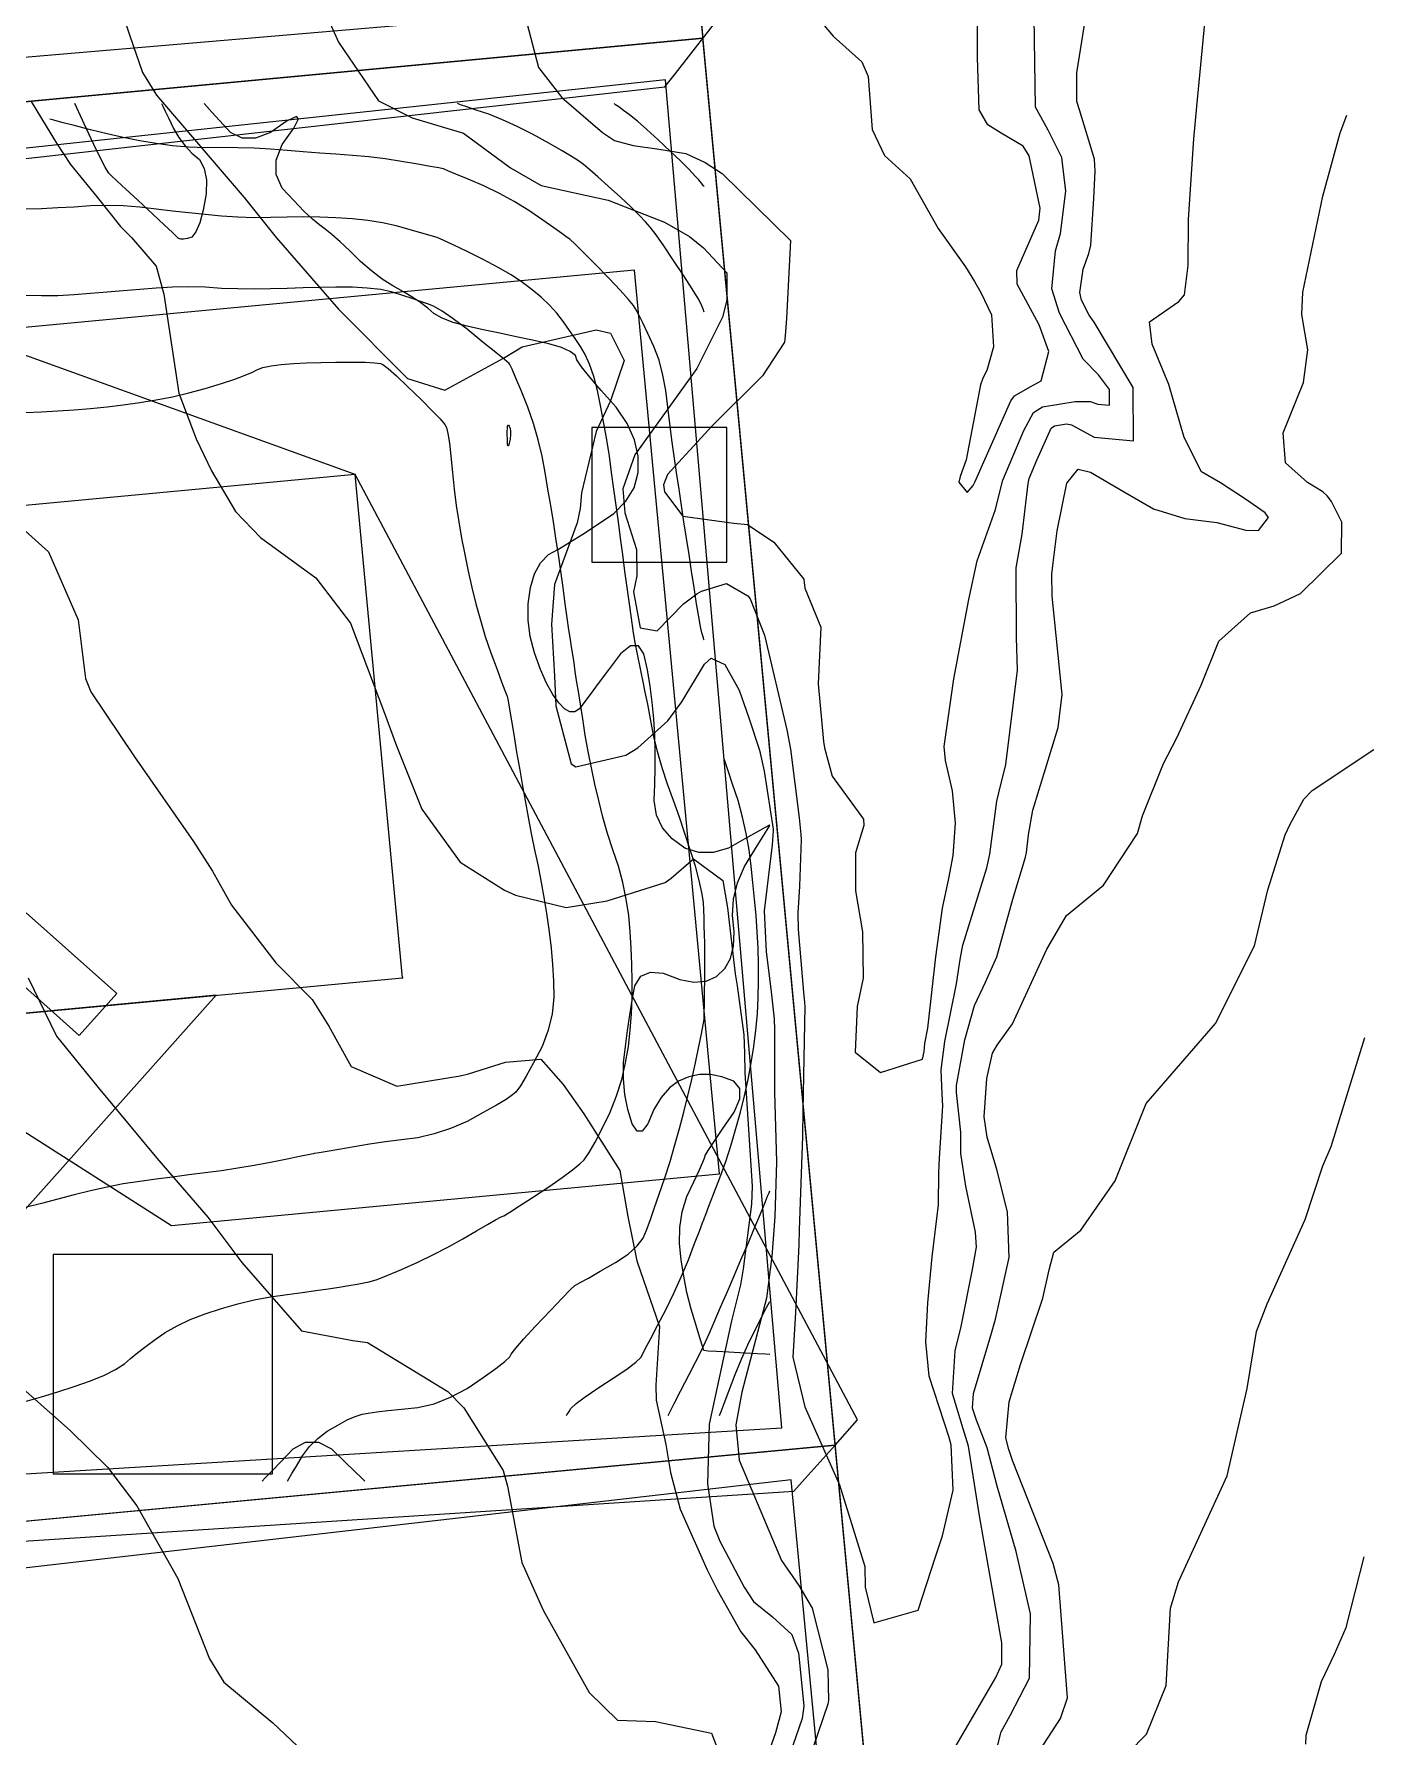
# Model space of a CAD drawing. Header units: feet. Extents: x 1318179 to 1318934, y 422471 to 423299.
# Drawn here: x 1318809.3 to 1318928.6, y 422813.9 to 422965.5 of the extents above; entities that cross this region are included whole.
import ezdxf

# ---------------------------------------------------------------- set-up
doc = ezdxf.new("R2010")
doc.units = ezdxf.units.FT
for name, color, linetype in [('A-BLDG-OTLN', 3, 'CONTINUOUS'), ('C-DRNG-AREA', 150, 'CONTINUOUS'), ('C-LOD', 30, 'CONTINUOUS'), ('C-PROP', 6, 'CONTINUOUS'), ('C-PVMT', 8, 'CONTINUOUS'), ('C-SWM', 92, 'CONTINUOUS'), ('C-TOPO-MAJR', 32, 'CONTINUOUS'), ('C-TOPO-SPOT', 7, 'CONTINUOUS'), ('L-PLNT-TREE', 90, 'CONTINUOUS'), ('V-PROP-LINE', 7, 'CONTINUOUS')]:
    doc.layers.add(name, color=color, linetype=linetype)

msp = doc.modelspace()

# ---------------------------------------------------------------- linework, layer by layer
at = {"layer": 'A-BLDG-OTLN'}
msp.add_lwpolyline([(1318804.53, 422877.93), (1318842.13, 422881.46), (1318837.92, 422926.27), (1318800.32, 422922.74), (1318804.53, 422877.93)], close=True, dxfattribs=at)
at = {"layer": 'C-DRNG-AREA'}
for points in [[(1318742.1, 423064.08), (1318742.25, 423063.15), (1318752.48, 422954.19), (1318868.89, 422965.12), (1318857.88, 423082.33), (1318742.1, 423064.08)], [(1318752.48, 422954.19), (1318760.51, 422868.68), (1318763.06, 422867.05), (1318766.52, 422864.4), (1318769.73, 422861.45), (1318772.68, 422858.24), (1318775.33, 422854.78), (1318777.68, 422851.1), (1318779.69, 422847.23), (1318781.36, 422843.21), (1318782.67, 422839.05), (1318783.61, 422834.79), (1318784.14, 422830.79), (1318880.65, 422839.85), (1318868.88, 422965.14), (1318752.48, 422954.19)], [(1318763.31, 422785.33), (1318904.46, 422586.48), (1318890.38, 422736.34), (1318890.26, 422736.1), (1318885.58, 422729.41), (1318890.26, 422737.58), (1318880.66, 422839.84), (1318784.15, 422830.77), (1318784.19, 422830.46), (1318784.39, 422826.1), (1318784.19, 422821.74), (1318783.63, 422817.42), (1318782.68, 422813.16), (1318781.37, 422809.01), (1318779.7, 422804.98), (1318777.69, 422801.11), (1318775.35, 422797.43), (1318772.69, 422793.97), (1318769.75, 422790.76), (1318766.53, 422787.81), (1318763.31, 422785.33)]]:
    msp.add_lwpolyline(points, close=True, dxfattribs=at)
at = {"layer": 'C-LOD'}
for points in [[(1318738.72, 423059.74), (1318742.91, 422965.15), (1318744.6, 422947.23), (1318865.5, 422960.79), (1318866.43, 422961.97), (1318870.73, 422967.49), (1318812.03, 423055.4), (1318743.94, 423066.44), (1318742.1, 423064.08), (1318738.72, 423059.74)], [(1318748.82, 422950.08), (1318771.44, 422846.41), (1318776.85, 422829.24), (1318876.98, 422835.75), (1318877.98, 422836.87), (1318880.65, 422839.85), (1318882.64, 422842.09), (1318837.92, 422926.27), (1318754.48, 422956.43), (1318748.82, 422950.08)]]:
    msp.add_lwpolyline(points, close=True, dxfattribs=at)
at = {"layer": 'C-PROP'}
for points in [[(1318746.09, 423061.06), (1318746.27, 423060.18), (1318754.37, 422958.82), (1318864.97, 422968.23), (1318853.75, 423079.51), (1318746.09, 423061.06)], [(1318754.27, 422949.52), (1318765.49, 422869.13), (1318767.98, 422867.93), (1318771.22, 422866.1), (1318773.95, 422864.15), (1318776.09, 422861.9), (1318777.8, 422859.13), (1318779.3, 422855.83), (1318780.68, 422852.14), (1318781.92, 422848.18), (1318782.95, 422844.04), (1318783.73, 422839.79), (1318784.18, 422835.79), (1318875.89, 422841.39), (1318865.54, 422961.41), (1318754.27, 422949.52)], [(1318795.24, 422938.12), (1318804.13, 422870.53), (1318821.57, 422859.41), (1318870.34, 422863.99), (1318862.78, 422944.48), (1318795.24, 422938.12)], [(1318768.31, 422785.17), (1318902.28, 422590.99), (1318886.06, 422738.87), (1318885.96, 422738.64), (1318881.51, 422732.31), (1318885.92, 422740.06), (1318876.72, 422836.75), (1318786.51, 422826.36), (1318786.56, 422826.05), (1318786.92, 422821.79), (1318786.95, 422817.57), (1318786.66, 422813.45), (1318786.04, 422809.46), (1318785.08, 422805.66), (1318783.77, 422802.07), (1318782.08, 422798.71), (1318779.99, 422795.58), (1318777.51, 422792.64), (1318774.67, 422789.9), (1318771.51, 422787.35), (1318768.31, 422785.17)]]:
    msp.add_lwpolyline(points, close=True, dxfattribs=at)
for points in [[(1318820.7, 422959.3), (1318820.81, 422959.08), (1318821.02, 422958.63), (1318821.34, 422957.96), (1318821.76, 422957.08), (1318822.24, 422956.27), (1318822.79, 422955.54), (1318823.39, 422954.89), (1318824.06, 422954.31), (1318824.5, 422953.52), (1318824.69, 422952.5), (1318824.66, 422951.27), (1318824.39, 422949.81), (1318824.09, 422948.68), (1318823.75, 422947.88), (1318823.38, 422947.42), (1318822.99, 422947.29), (1318822.66, 422947.22), (1318822.4, 422947.22), (1318822.21, 422947.29), (1318822.09, 422947.42), (1318821.67, 422947.82), (1318820.94, 422948.51), (1318819.91, 422949.46), (1318818.57, 422950.69), (1318817.51, 422951.67), (1318816.73, 422952.4), (1318816.23, 422952.88), (1318816, 422953.11), (1318815.67, 422953.65), (1318815.22, 422954.49), (1318814.66, 422955.65), (1318813.99, 422957.11), (1318813.49, 422958.2), (1318813.16, 422958.93), (1318812.99, 422959.3)], [(1318874.82, 422895.06), (1318874.82, 422895.06), (1318874.81, 422895.06), (1318874.8, 422895.05), (1318874.79, 422895.05), (1318874.42, 422894.84), (1318873.69, 422894.43), (1318872.61, 422893.82), (1318871.16, 422893.01), (1318869.79, 422892.6), (1318868.5, 422892.6), (1318867.28, 422893.01), (1318866.13, 422893.82), (1318865.29, 422894.8), (1318864.76, 422895.93), (1318864.53, 422897.23), (1318864.6, 422898.69), (1318864.63, 422900.15), (1318864.63, 422901.61), (1318864.59, 422903.07), (1318864.51, 422904.53), (1318864.37, 422905.99), (1318864.18, 422907.43), (1318863.93, 422908.87), (1318863.63, 422910.29), (1318863.13, 422911.01), (1318862.43, 422911.01), (1318861.54, 422910.29), (1318860.46, 422908.87), (1318859.56, 422907.66), (1318858.83, 422906.68), (1318858.28, 422905.93), (1318857.9, 422905.4), (1318857.49, 422905.13), (1318857.04, 422905.13), (1318856.56, 422905.4), (1318856.04, 422905.93), (1318855.51, 422906.69), (1318854.97, 422907.69), (1318854.43, 422908.92), (1318853.88, 422910.38), (1318853.51, 422911.84), (1318853.33, 422913.3), (1318853.33, 422914.76), (1318853.52, 422916.22), (1318853.88, 422917.44), (1318854.42, 422918.41), (1318855.13, 422919.14), (1318856.01, 422919.63), (1318857.04, 422920.24), (1318858.2, 422920.97), (1318859.5, 422921.82), (1318860.95, 422922.79), (1318862.03, 422923.89), (1318862.75, 422925.1), (1318863.11, 422926.44), (1318863.12, 422927.9), (1318862.79, 422929.36), (1318862.13, 422930.82), (1318861.15, 422932.28), (1318859.83, 422933.74), (1318858.81, 422934.93), (1318858.08, 422935.85), (1318857.66, 422936.49), (1318857.53, 422936.87), (1318857.07, 422937.23), (1318856.28, 422937.58), (1318855.16, 422937.91), (1318853.7, 422938.23), (1318852.25, 422938.54), (1318850.79, 422938.86), (1318849.33, 422939.16), (1318847.88, 422939.47), (1318846.65, 422939.81), (1318845.67, 422940.19), (1318844.92, 422940.61), (1318844.4, 422941.08), (1318843.78, 422941.55), (1318843.05, 422942.04), (1318842.22, 422942.54), (1318841.28, 422943.06), (1318840.33, 422943.68), (1318839.37, 422944.41), (1318838.41, 422945.25), (1318837.44, 422946.19), (1318836.59, 422946.99), (1318835.86, 422947.63), (1318835.25, 422948.13), (1318834.77, 422948.47), (1318834.14, 422949), (1318833.37, 422949.73), (1318832.47, 422950.66), (1318831.42, 422951.78), (1318830.89, 422952.98), (1318830.89, 422954.27), (1318831.42, 422955.65), (1318832.47, 422957.11), (1318832.89, 422957.95), (1318832.69, 422958.16), (1318831.86, 422957.76), (1318830.4, 422956.73), (1318829.07, 422956.22), (1318827.88, 422956.22), (1318826.82, 422956.73), (1318825.88, 422957.76), (1318825.18, 422958.53), (1318824.72, 422959.04), (1318824.48, 422959.3)], [(1318851.49, 422929.03), (1318851.47, 422929.45), (1318851.46, 422929.82), (1318851.46, 422930.13), (1318851.47, 422930.38), (1318851.49, 422930.57), (1318851.52, 422930.67), (1318851.57, 422930.67), (1318851.63, 422930.57), (1318851.71, 422930.38), (1318851.74, 422930.13), (1318851.74, 422929.82), (1318851.71, 422929.45), (1318851.63, 422929.03), (1318851.57, 422928.82), (1318851.52, 422928.82), (1318851.49, 422929.03)], [(1318874.82, 422847.92), (1318874.46, 422847.94), (1318873.73, 422847.98), (1318872.64, 422848.03), (1318871.18, 422848.11), (1318870.08, 422848.18), (1318869.34, 422848.22), (1318868.97, 422848.26), (1318868.95, 422848.28), (1318868.83, 422848.66), (1318868.6, 422849.4), (1318868.27, 422850.5), (1318867.83, 422851.96), (1318867.46, 422853.42), (1318867.17, 422854.88), (1318866.94, 422856.34), (1318866.78, 422857.8), (1318866.81, 422859.23), (1318867.04, 422860.62), (1318867.46, 422861.97), (1318868.07, 422863.28), (1318868.54, 422864.31), (1318868.86, 422865.04), (1318869.04, 422865.47), (1318869.07, 422865.62), (1318869.35, 422866.09), (1318869.87, 422866.89), (1318870.65, 422868.03), (1318871.66, 422869.49), (1318872.16, 422870.68), (1318872.15, 422871.6), (1318871.62, 422872.26), (1318870.57, 422872.65), (1318869.55, 422872.85), (1318868.57, 422872.85), (1318867.62, 422872.65), (1318866.71, 422872.26), (1318865.89, 422871.65), (1318865.16, 422870.8), (1318864.52, 422869.74), (1318863.98, 422868.45), (1318863.48, 422867.8), (1318863.01, 422867.8), (1318862.57, 422868.45), (1318862.18, 422869.74), (1318861.92, 422871.07), (1318861.8, 422872.45), (1318861.82, 422873.87), (1318861.98, 422875.33), (1318862.16, 422876.75), (1318862.36, 422878.12), (1318862.58, 422879.46), (1318862.81, 422880.75), (1318863.35, 422881.59), (1318864.2, 422881.96), (1318865.35, 422881.87), (1318866.81, 422881.31), (1318868.08, 422881.08), (1318869.18, 422881.16), (1318870.09, 422881.56), (1318870.82, 422882.28), (1318871.33, 422883.18), (1318871.61, 422884.27), (1318871.67, 422885.55), (1318871.5, 422887.01), (1318871.6, 422888.47), (1318871.96, 422889.92), (1318872.59, 422891.38), (1318873.48, 422892.83), (1318874.15, 422893.92), (1318874.6, 422894.64), (1318874.82, 422895.01)], [(1318829.66, 422836.63), (1318829.93, 422836.92), (1318830.48, 422837.5), (1318831.3, 422838.36), (1318832.4, 422839.52), (1318833.52, 422840.1), (1318834.66, 422840.1), (1318835.82, 422839.52), (1318837.01, 422838.36), (1318837.91, 422837.5), (1318838.5, 422836.92), (1318838.8, 422836.63)]]:
    msp.add_lwpolyline(points, dxfattribs=at)
at = {"layer": 'C-PVMT'}
for points in [[(1318808.64, 422887.24), (1318805.31, 422883.51), (1318813.37, 422876.32), (1318816.7, 422880.05), (1318808.64, 422887.24)], [(1318779.89, 422846.75), (1318783.83, 422833.14), (1318825.55, 422879.9), (1318807.99, 422878.25), (1318779.89, 422846.75)]]:
    msp.add_lwpolyline(points, close=True, dxfattribs=at)
at = {"layer": 'C-SWM'}
msp.add_lwpolyline([(1318811.04, 422837.29), (1318830.56, 422837.29), (1318830.56, 422856.81), (1318811.04, 422856.81), (1318811.04, 422837.29)], close=True, dxfattribs=at)
at = {"layer": 'C-TOPO-MAJR'}
for points in [[(1318815.39, 422972.81), (1318817.84, 422965.42), (1318819.01, 422962.06), (1318820.24, 422960.05), (1318828.05, 422950.93), (1318830.89, 422947.39), (1318836.44, 422941.01), (1318842.59, 422934.82), (1318845.91, 422933.79), (1318851.12, 422936.62), (1318852.78, 422937.64), (1318859.39, 422939.15), (1318860.65, 422938.85), (1318861.88, 422936.42), (1318860.65, 422932.84), (1318859.39, 422930.09), (1318858.07, 422924.65), (1318857.94, 422923.26), (1318857.69, 422921.98), (1318855.67, 422916.49), (1318855.4, 422912.96), (1318855.66, 422908.31), (1318855.8, 422905.67), (1318857.15, 422900.5), (1318857.57, 422900.25), (1318862.02, 422901.29), (1318863.09, 422901.92), (1318865.74, 422904.34), (1318866.99, 422906.02), (1318869.01, 422909.39), (1318869.62, 422909.91), (1318870.82, 422909.34), (1318872.1, 422907.08), (1318872.96, 422904.61), (1318873.9, 422901.72), (1318874.33, 422899.85), (1318875.12, 422894.69), (1318875.13, 422894.54), (1318875.04, 422893.3), (1318874.34, 422887.43), (1318874.5, 422883.76), (1318874.91, 422880.46), (1318875.22, 422877.81), (1318875.26, 422876.82), (1318875.26, 422871.28), (1318875.44, 422865.06), (1318875.27, 422860.17), (1318875.01, 422856.65), (1318874.55, 422852.94), (1318872.34, 422844.56), (1318871.8, 422841.65), (1318872.11, 422838.5), (1318875.88, 422829.56), (1318877.41, 422827.33), (1318878.6, 422825.31), (1318879.98, 422819.84), (1318880.03, 422818.42), (1318880.04, 422817.13), (1318879.99, 422816.77), (1318876.47, 422806.41)], [(1318834.3, 422969.57), (1318836.45, 422964.76), (1318840, 422959.54), (1318843.01, 422958.03), (1318847.56, 422956.66), (1318851.76, 422953.59), (1318854.48, 422952), (1318860.45, 422950.7), (1318862.65, 422949.84), (1318865.46, 422948.75), (1318867.68, 422947.48), (1318868.94, 422946.47), (1318871, 422944.22), (1318871, 422941.79), (1318870.62, 422940.29), (1318868.33, 422935.72), (1318862.82, 422928.02), (1318861.74, 422925.01), (1318861.92, 422922.87), (1318862.96, 422919.58), (1318863, 422917.24), (1318862.7, 422915.82), (1318863.28, 422912.62), (1318864.8, 422912.35), (1318867.16, 422914.76), (1318868.34, 422915.66), (1318868.74, 422915.88), (1318870.99, 422916.58), (1318872.87, 422915.48), (1318873.07, 422915.19), (1318874.36, 422911.96), (1318876.36, 422903.53), (1318876.68, 422901.82), (1318877.43, 422895.69), (1318877.59, 422894.23), (1318877.63, 422893.76), (1318877.48, 422889.63), (1318877.32, 422887.21), (1318877.35, 422885.77), (1318877.84, 422880.18), (1318877.93, 422879.25), (1318877.95, 422878.9), (1318877.77, 422869.67), (1318877.75, 422867.36), (1318877.45, 422858.98), (1318877.41, 422857.69), (1318877.11, 422851.65), (1318876.88, 422847.67), (1318877.96, 422843.26), (1318881.04, 422836.32), (1318883.3, 422829.02), (1318883.32, 422827.2), (1318884.09, 422824.01), (1318888.04, 422825.16), (1318889.6, 422829.98), (1318890.21, 422831.75), (1318891.16, 422835.84), (1318890.97, 422839.86), (1318890.78, 422840.53), (1318889.02, 422845.97), (1318888.71, 422849.05), (1318888.89, 422852.5), (1318889.28, 422856.6), (1318889.85, 422861.24), (1318889.86, 422864.11), (1318889.92, 422865.38), (1318890.22, 422870.06), (1318890.17, 422871.09), (1318890.09, 422873.27), (1318890.41, 422875.77), (1318891.46, 422880.91), (1318891.78, 422883.08), (1318892.02, 422884.37), (1318894.14, 422891.24), (1318894.42, 422892.47), (1318895.05, 422897.19), (1318895.21, 422897.94), (1318895.83, 422900.44), (1318896.87, 422908.86), (1318896.78, 422911.75), (1318896.77, 422917.97), (1318897.28, 422920.97), (1318897.82, 422925.46), (1318897.92, 422925.92), (1318898.59, 422927.54), (1318899.88, 422930.4), (1318900.16, 422930.61), (1318901.23, 422930.78), (1318901.68, 422930.71), (1318903.71, 422929.6), (1318907.19, 422929.27), (1318907.18, 422934.02), (1318903.7, 422939.85), (1318903.26, 422940.47), (1318902.58, 422941.8), (1318902.41, 422942.49), (1318902.72, 422944.56), (1318903.22, 422945.94), (1318903.41, 422946.7), (1318903.66, 422950.85), (1318903.79, 422953.27), (1318903.72, 422954.35), (1318902.4, 422958.76), (1318902.17, 422959.5), (1318902.15, 422962.04), (1318903.86, 422972.67)], [(1318877.63, 422968.72), (1318880.46, 422965.31), (1318883.03, 422963.02), (1318883.59, 422961.71), (1318883.95, 422956.98), (1318885.03, 422954.69), (1318887.31, 422952.59), (1318889.8, 422948.17), (1318892.24, 422944.77), (1318893.06, 422943.45), (1318893.6, 422942.47), (1318894.55, 422940.48), (1318894.75, 422937.63), (1318894.16, 422935.54), (1318893.8, 422934.86), (1318893.57, 422934.27), (1318892.3, 422927.58), (1318891.78, 422926.1), (1318891.66, 422925.58), (1318892.41, 422924.68), (1318892.92, 422925.28), (1318893.07, 422925.6), (1318896.28, 422932.83), (1318896.61, 422933.27), (1318897.99, 422934.07), (1318898.97, 422934.6), (1318899.66, 422937.23), (1318898.81, 422939.6), (1318896.86, 422943.23), (1318896.82, 422944.43), (1318898.76, 422948.93), (1318898.9, 422949.98), (1318897.91, 422954.64), (1318897.38, 422955.5), (1318895.43, 422956.68), (1318894.23, 422957.4), (1318893.45, 422958.76), (1318893.32, 422963.42), (1318893.35, 422969.35)], [(1318853.2, 422966.49), (1318854.23, 422962.51), (1318856.32, 422959.83), (1318859.93, 422956.72), (1318861.02, 422956.01), (1318862.68, 422955.57), (1318864.79, 422955.27), (1318867.36, 422954.86), (1318869.08, 422954.07), (1318870.58, 422953.07), (1318876.68, 422947.11), (1318876.31, 422940.16), (1318876.2, 422938.61), (1318876.14, 422938.05), (1318874.18, 422935.05), (1318869.69, 422930.6), (1318865.72, 422926.27), (1318865.36, 422925.36), (1318865.45, 422924.73), (1318867.09, 422922.56), (1318871.63, 422921.94), (1318872.84, 422921.83), (1318875.19, 422920.26), (1318877.86, 422916.94), (1318877.89, 422916.67), (1318877.96, 422916.15), (1318879.36, 422912.69), (1318879.13, 422907.63), (1318879.6, 422902.51), (1318879.69, 422901.94), (1318880.38, 422899.4), (1318883.17, 422895.57), (1318883.21, 422895.03), (1318882.45, 422892.58), (1318882.47, 422889.19), (1318883.09, 422885.56), (1318883.15, 422881.42), (1318882.62, 422878.9), (1318882.43, 422874.82), (1318884.67, 422873.02), (1318888.41, 422874.22), (1318888.56, 422874.88), (1318888.63, 422875.61), (1318888.88, 422876.97), (1318889.61, 422883.33), (1318890.2, 422887.66), (1318890.75, 422890.29), (1318891.14, 422892.34), (1318891.37, 422895.24), (1318891.09, 422898.11), (1318890.48, 422900.82), (1318890.35, 422902.04), (1318891.2, 422908.08), (1318892.55, 422915.15), (1318893.3, 422918.59), (1318894.92, 422923.15), (1318895.25, 422924.49), (1318895.58, 422925.76), (1318897.43, 422930.2), (1318898.31, 422931.78), (1318899.1, 422932.3), (1318902, 422932.77), (1318903.35, 422932.76), (1318904.04, 422932.53), (1318905.07, 422932.44), (1318905.07, 422933.84), (1318904.07, 422935.14), (1318902.72, 422936.53), (1318900.61, 422940.65), (1318899.94, 422942.82), (1318900.27, 422946.2), (1318900.71, 422947.72), (1318901.17, 422951.51), (1318900.83, 422954.5), (1318899.6, 422956.94), (1318898.47, 422958.99), (1318898.36, 422967)], [(1318891.42, 422813.1), (1318894.94, 422819.15), (1318895.47, 422820.35), (1318895.49, 422822.25), (1318893.87, 422831.34), (1318893.49, 422833.55), (1318892.51, 422839.74), (1318892.03, 422841.3), (1318891.08, 422844.45), (1318891.34, 422848.25), (1318891.86, 422850.42), (1318892.88, 422855.48), (1318893.22, 422857.46), (1318893.15, 422858.8), (1318892.27, 422862.9), (1318891.83, 422865.82), (1318891.84, 422866.19), (1318891.83, 422867.7), (1318891.45, 422871.23), (1318891.44, 422871.86), (1318892.18, 422875.94), (1318893.04, 422878.99), (1318894.02, 422881.08), (1318895.03, 422883.31), (1318896.46, 422888.45), (1318897.6, 422892.21), (1318897.69, 422892.61), (1318897.86, 422894.19), (1318898.25, 422896.37), (1318900.5, 422903.73), (1318900.86, 422906.68), (1318899.95, 422915.44), (1318899.93, 422917.41), (1318900.05, 422918.41), (1318900.42, 422921.25), (1318901.26, 422925.49), (1318902.27, 422926.75), (1318903.36, 422926.49), (1318906.3, 422924.76), (1318908.99, 422923.21), (1318911.78, 422922.35), (1318914.63, 422922.01), (1318917.2, 422921.32), (1318918.32, 422921.28), (1318919.21, 422922.43), (1318918.93, 422922.85), (1318917.18, 422924.09), (1318914.94, 422925.52), (1318913.26, 422926.51), (1318911.7, 422929.58), (1318910.35, 422934.28), (1318908.87, 422937.89), (1318908.61, 422939.86), (1318911.23, 422941.68), (1318911.73, 422942.27), (1318912.06, 422944.87), (1318912.1, 422948.99), (1318912.57, 422956.17), (1318912.84, 422959.03), (1318913.56, 422966.45)], [(1318809.08, 422959.49), (1318811.34, 422955.77), (1318812.59, 422953.87), (1318814.96, 422950.98), (1318817.04, 422948.35), (1318818.02, 422947.39), (1318820.22, 422944.83), (1318820.9, 422942.32), (1318822.24, 422933.53), (1318823.76, 422929.46), (1318825.14, 422926.6), (1318827.29, 422922.98), (1318829.51, 422920.67), (1318834.43, 422917.06), (1318837.52, 422913.04), (1318840.53, 422905.03), (1318841.61, 422902.11), (1318843.85, 422896.46), (1318847.28, 422891.74), (1318851.21, 422889.25), (1318852.19, 422888.82), (1318856.72, 422887.72), (1318860.36, 422888.3), (1318865.52, 422889.93), (1318866.04, 422890.32), (1318868.03, 422892.04), (1318870.65, 422890.11), (1318871.07, 422887.68), (1318871.74, 422881.81), (1318871.92, 422880.74), (1318872.51, 422876.37), (1318872.57, 422874.75), (1318872.6, 422872.98), (1318873.26, 422862.89), (1318873.2, 422861.31), (1318872.45, 422855.53), (1318872.22, 422854.12), (1318871.41, 422850.9), (1318869.42, 422841.72), (1318869.28, 422836.4), (1318869.84, 422832.64), (1318870.37, 422831.28), (1318872.54, 422827.18), (1318873.39, 422825.92), (1318875.07, 422824.54), (1318876.79, 422822.99), (1318877.37, 422821.31), (1318877.44, 422820.78), (1318877.87, 422816.59), (1318877.7, 422815.5), (1318875.51, 422809.15)], [(1318868.99, 422940.74), (1318868.97, 422940.81), (1318868.92, 422940.93), (1318868.85, 422941.13), (1318868.75, 422941.39), (1318868.44, 422941.95), (1318867.91, 422942.8), (1318867.17, 422943.96), (1318866.21, 422945.42), (1318865.39, 422946.64), (1318864.71, 422947.6), (1318864.17, 422948.31), (1318863.77, 422948.77), (1318863.2, 422949.37), (1318862.45, 422950.1), (1318861.53, 422950.96), (1318860.44, 422951.96), (1318859.53, 422952.78), (1318858.81, 422953.41), (1318858.26, 422953.87), (1318857.89, 422954.15), (1318857.25, 422954.56), (1318856.34, 422955.1), (1318855.16, 422955.77), (1318853.7, 422956.58), (1318852.33, 422957.27), (1318851.04, 422957.87), (1318849.83, 422958.35), (1318848.71, 422958.73), (1318847.87, 422959.01), (1318847.3, 422959.2), (1318847.02, 422959.3)], [(1318868.99, 422951.92), (1318868.91, 422952.02), (1318868.75, 422952.21), (1318868.5, 422952.5), (1318868.17, 422952.88), (1318867.65, 422953.43), (1318866.92, 422954.16), (1318865.99, 422955.05), (1318864.86, 422956.11), (1318863.88, 422957), (1318863.04, 422957.73), (1318862.35, 422958.3), (1318861.8, 422958.7), (1318861.38, 422959), (1318861.11, 422959.2), (1318860.97, 422959.3)], [(1318868.99, 422911.51), (1318868.97, 422911.57), (1318868.93, 422911.71), (1318868.87, 422911.9), (1318868.79, 422912.17), (1318868.67, 422912.73), (1318868.51, 422913.6), (1318868.32, 422914.76), (1318868.1, 422916.22), (1318867.87, 422917.68), (1318867.65, 422919.14), (1318867.42, 422920.6), (1318867.19, 422922.06), (1318866.97, 422923.52), (1318866.75, 422924.98), (1318866.53, 422926.44), (1318866.32, 422927.9), (1318866.11, 422929.36), (1318865.92, 422930.82), (1318865.75, 422932.28), (1318865.58, 422933.74), (1318865.32, 422935.13), (1318864.97, 422936.44), (1318864.52, 422937.67), (1318863.98, 422938.83), (1318863.53, 422939.77), (1318863.16, 422940.5), (1318862.89, 422941.02), (1318862.7, 422941.32), (1318862.24, 422941.87), (1318861.52, 422942.68), (1318860.52, 422943.73), (1318859.25, 422945.04), (1318858.24, 422946.05), (1318857.5, 422946.78), (1318857.02, 422947.23), (1318856.8, 422947.38), (1318856.33, 422947.72), (1318855.6, 422948.23), (1318854.62, 422948.92), (1318853.38, 422949.79), (1318852.09, 422950.58), (1318850.76, 422951.31), (1318849.39, 422951.98), (1318847.97, 422952.57), (1318846.9, 422953.02), (1318846.17, 422953.32), (1318845.79, 422953.48), (1318845.75, 422953.49), (1318845.36, 422953.57), (1318844.61, 422953.7), (1318843.51, 422953.9), (1318842.05, 422954.15), (1318840.59, 422954.37), (1318839.14, 422954.55), (1318837.68, 422954.69), (1318836.22, 422954.79), (1318834.77, 422954.89), (1318833.31, 422955), (1318831.86, 422955.12), (1318830.4, 422955.23), (1318828.94, 422955.32), (1318827.49, 422955.37), (1318826.03, 422955.38), (1318824.57, 422955.37), (1318823.12, 422955.42), (1318821.66, 422955.54), (1318820.2, 422955.74), (1318818.75, 422956), (1318817.29, 422956.29), (1318815.84, 422956.62), (1318814.38, 422956.97), (1318812.92, 422957.35), (1318811.83, 422957.63), (1318811.1, 422957.82), (1318810.74, 422957.92)], [(1318893.81, 422807.97), (1318895.41, 422814.3), (1318896.23, 422815.76), (1318897.94, 422819.08), (1318898.02, 422824.82), (1318896.77, 422830.37), (1318895.08, 422836.2), (1318894.17, 422839.61), (1318893.23, 422842.05), (1318892.87, 422843.13), (1318892.97, 422844.43), (1318894.49, 422849.61), (1318894.91, 422851.07), (1318896.14, 422856.56), (1318896, 422860.62), (1318895.03, 422864.4), (1318894.18, 422867.26), (1318893.92, 422869.07), (1318894.16, 422872.48), (1318894.65, 422874.75), (1318895.06, 422875.46), (1318896.44, 422877.36), (1318899.5, 422884.02), (1318901.24, 422886.99), (1318904.53, 422889.69), (1318907.55, 422894.31), (1318907.99, 422895.89), (1318909.86, 422900.54), (1318911.07, 422902.83), (1318913.22, 422907.5), (1318914.79, 422911.44), (1318917.6, 422913.95), (1318919.72, 422914.57), (1318922.06, 422915.69), (1318925.72, 422919.28), (1318925.73, 422922.04), (1318924.82, 422923.87), (1318924.44, 422924.38), (1318924.04, 422924.74), (1318922.68, 422925.57), (1318920.74, 422927.32), (1318920.52, 422929.99), (1318922.34, 422934.46), (1318922.71, 422937.36), (1318922.18, 422940.51), (1318922.26, 422942.51), (1318924.06, 422951.07), (1318925.59, 422956.71), (1318926.18, 422958.26)], [(1318831.89, 422836.63), (1318832.02, 422836.85), (1318832.29, 422837.31), (1318832.69, 422837.98), (1318833.23, 422838.89), (1318833.87, 422839.71), (1318834.6, 422840.44), (1318835.44, 422841.08), (1318836.37, 422841.63), (1318837.2, 422842.08), (1318837.93, 422842.4), (1318838.55, 422842.61), (1318839.08, 422842.7), (1318839.84, 422842.81), (1318840.83, 422842.92), (1318842.05, 422843.05), (1318843.51, 422843.18), (1318844.96, 422843.53), (1318846.42, 422844.1), (1318847.88, 422844.87), (1318849.33, 422845.87), (1318850.45, 422846.67), (1318851.24, 422847.28), (1318851.69, 422847.71), (1318851.8, 422847.95), (1318852.22, 422848.49), (1318852.95, 422849.32), (1318853.98, 422850.44), (1318855.33, 422851.86), (1318856.36, 422852.94), (1318857.07, 422853.67), (1318857.47, 422854.05), (1318857.55, 422854.09), (1318857.96, 422854.32), (1318858.69, 422854.72), (1318859.74, 422855.32), (1318861.11, 422856.09), (1318862.21, 422856.85), (1318863.03, 422857.58), (1318863.57, 422858.28), (1318863.85, 422858.97), (1318864.17, 422859.85), (1318864.55, 422860.92), (1318864.99, 422862.18), (1318865.48, 422863.64), (1318865.95, 422865.1), (1318866.39, 422866.57), (1318866.8, 422868.03), (1318867.18, 422869.49), (1318867.54, 422870.95), (1318867.89, 422872.41), (1318868.21, 422873.87), (1318868.52, 422875.33), (1318868.75, 422876.46), (1318868.91, 422877.26), (1318868.99, 422877.74), (1318868.99, 422877.89), (1318869, 422878.33), (1318869.01, 422879.06), (1318869.03, 422880.08), (1318869.05, 422881.39), (1318869.06, 422882.57), (1318869.06, 422883.61), (1318869.05, 422884.53), (1318869.03, 422885.3), (1318869, 422886.06), (1318868.98, 422886.79), (1318868.95, 422887.49), (1318868.93, 422888.18), (1318868.79, 422889.05), (1318868.55, 422890.13), (1318868.21, 422891.39), (1318867.75, 422892.85), (1318867.28, 422894.31), (1318866.78, 422895.77), (1318866.26, 422897.23), (1318865.72, 422898.69), (1318865.24, 422900.15), (1318864.83, 422901.61), (1318864.49, 422903.07), (1318864.22, 422904.53), (1318863.97, 422905.81), (1318863.75, 422906.9), (1318863.57, 422907.81), (1318863.41, 422908.53), (1318863.25, 422909.26), (1318863.11, 422909.99), (1318862.97, 422910.72), (1318862.83, 422911.46), (1318862.68, 422912.38), (1318862.52, 422913.48), (1318862.33, 422914.76), (1318862.13, 422916.22), (1318861.93, 422917.68), (1318861.74, 422919.14), (1318861.54, 422920.6), (1318861.35, 422922.06), (1318861.15, 422923.52), (1318860.95, 422924.98), (1318860.75, 422926.44), (1318860.55, 422927.9), (1318860.32, 422929.36), (1318860.07, 422930.82), (1318859.79, 422932.28), (1318859.49, 422933.74), (1318859.16, 422935.01), (1318858.79, 422936.09), (1318858.4, 422936.97), (1318857.98, 422937.67), (1318857.51, 422938.38), (1318857.01, 422939.11), (1318856.46, 422939.86), (1318855.87, 422940.63), (1318855.21, 422941.36), (1318854.48, 422942.06), (1318853.68, 422942.73), (1318852.82, 422943.37), (1318851.8, 422944.04), (1318850.64, 422944.72), (1318849.33, 422945.42), (1318847.88, 422946.14), (1318846.7, 422946.7), (1318845.82, 422947.11), (1318845.22, 422947.37), (1318844.9, 422947.47), (1318844.38, 422947.62), (1318843.65, 422947.83), (1318842.72, 422948.1), (1318841.58, 422948.42), (1318840.36, 422948.69), (1318839.06, 422948.9), (1318837.68, 422949.05), (1318836.22, 422949.14), (1318834.77, 422949.2), (1318833.31, 422949.22), (1318831.86, 422949.2), (1318830.4, 422949.15), (1318828.94, 422949.14), (1318827.49, 422949.19), (1318826.03, 422949.28), (1318824.57, 422949.42), (1318823.12, 422949.57), (1318821.66, 422949.73), (1318820.2, 422949.9), (1318818.75, 422950.09), (1318817.29, 422950.19), (1318815.84, 422950.23), (1318814.38, 422950.2), (1318812.92, 422950.09), (1318811.47, 422950.01), (1318810.01, 422949.94), (1318808.55, 422949.89)], [(1318808.55, 422843.72), (1318810.01, 422844.14), (1318811.47, 422844.58), (1318812.92, 422845.06), (1318814.38, 422845.56), (1318815.61, 422846.07), (1318816.61, 422846.57), (1318817.39, 422847.07), (1318817.94, 422847.56), (1318818.58, 422848.09), (1318819.31, 422848.65), (1318820.13, 422849.25), (1318821.03, 422849.87), (1318822.07, 422850.46), (1318823.25, 422851.02), (1318824.57, 422851.54), (1318826.03, 422852.02), (1318827.49, 422852.43), (1318828.94, 422852.77), (1318830.4, 422853.04), (1318831.86, 422853.24), (1318833.2, 422853.43), (1318834.42, 422853.6), (1318835.52, 422853.77), (1318836.51, 422853.92), (1318837.37, 422854.06), (1318838.1, 422854.18), (1318838.7, 422854.28), (1318839.16, 422854.37), (1318839.88, 422854.6), (1318840.84, 422854.97), (1318842.05, 422855.48), (1318843.51, 422856.14), (1318844.9, 422856.81), (1318846.24, 422857.5), (1318847.51, 422858.2), (1318848.72, 422858.92), (1318849.69, 422859.48), (1318850.42, 422859.9), (1318850.91, 422860.16), (1318851.15, 422860.27), (1318851.7, 422860.6), (1318852.55, 422861.14), (1318853.7, 422861.89), (1318855.16, 422862.85), (1318856.35, 422863.68), (1318857.27, 422864.35), (1318857.92, 422864.88), (1318858.3, 422865.26), (1318858.76, 422865.91), (1318859.3, 422866.83), (1318859.91, 422868.03), (1318860.61, 422869.49), (1318861.19, 422870.95), (1318861.65, 422872.41), (1318862, 422873.87), (1318862.24, 422875.33), (1318862.41, 422876.79), (1318862.53, 422878.25), (1318862.58, 422879.71), (1318862.58, 422881.17), (1318862.54, 422882.63), (1318862.48, 422884.09), (1318862.39, 422885.55), (1318862.28, 422887.01), (1318862.06, 422888.47), (1318861.75, 422889.93), (1318861.35, 422891.39), (1318860.85, 422892.85), (1318860.39, 422894.31), (1318859.97, 422895.77), (1318859.6, 422897.23), (1318859.26, 422898.69), (1318858.95, 422900.15), (1318858.67, 422901.61), (1318858.41, 422903.07), (1318858.18, 422904.53), (1318857.97, 422905.83), (1318857.79, 422906.96), (1318857.64, 422907.93), (1318857.52, 422908.74), (1318857.41, 422909.51), (1318857.29, 422910.24), (1318857.18, 422910.93), (1318857.08, 422911.58), (1318856.95, 422912.44), (1318856.8, 422913.5), (1318856.63, 422914.76), (1318856.43, 422916.22), (1318856.23, 422917.68), (1318856.02, 422919.14), (1318855.8, 422920.6), (1318855.57, 422922.06), (1318855.33, 422923.52), (1318855.08, 422924.98), (1318854.83, 422926.44), (1318854.56, 422927.9), (1318854.22, 422929.36), (1318853.79, 422930.82), (1318853.28, 422932.28), (1318852.7, 422933.74), (1318852.24, 422934.86), (1318851.91, 422935.64), (1318851.7, 422936.07), (1318851.63, 422936.16), (1318851.21, 422936.52), (1318850.44, 422937.15), (1318849.33, 422938.04), (1318847.88, 422939.21), (1318846.65, 422940.13), (1318845.66, 422940.82), (1318844.9, 422941.26), (1318844.36, 422941.47), (1318843.73, 422941.69), (1318843.01, 422941.95), (1318842.18, 422942.22), (1318841.25, 422942.52), (1318840.2, 422942.74), (1318839, 422942.88), (1318837.68, 422942.95), (1318836.22, 422942.94), (1318834.77, 422942.92), (1318833.31, 422942.89), (1318831.86, 422942.85), (1318830.4, 422942.8), (1318828.94, 422942.78), (1318827.49, 422942.8), (1318826.03, 422942.85), (1318824.57, 422942.94), (1318823.12, 422942.97), (1318821.66, 422942.95), (1318820.2, 422942.88), (1318818.75, 422942.76), (1318817.29, 422942.64), (1318815.84, 422942.51), (1318814.38, 422942.39), (1318812.92, 422942.26), (1318811.47, 422942.19), (1318810.01, 422942.18), (1318808.55, 422942.21)], [(1318808.55, 422931.78), (1318810.01, 422931.86), (1318811.47, 422931.94), (1318812.92, 422932.04), (1318814.38, 422932.15), (1318815.84, 422932.29), (1318817.29, 422932.47), (1318818.75, 422932.67), (1318820.2, 422932.91), (1318821.66, 422933.2), (1318823.12, 422933.54), (1318824.57, 422933.94), (1318826.03, 422934.38), (1318827.22, 422934.77), (1318828.14, 422935.11), (1318828.79, 422935.38), (1318829.17, 422935.6), (1318829.72, 422935.79), (1318830.45, 422935.94), (1318831.35, 422936.06), (1318832.43, 422936.15), (1318833.6, 422936.22), (1318834.86, 422936.26), (1318836.22, 422936.29), (1318837.68, 422936.29), (1318838.83, 422936.27), (1318839.66, 422936.23), (1318840.19, 422936.16), (1318840.4, 422936.07), (1318840.87, 422935.7), (1318841.6, 422935.05), (1318842.58, 422934.12), (1318843.83, 422932.92), (1318844.79, 422931.95), (1318845.49, 422931.22), (1318845.9, 422930.72), (1318846.05, 422930.47), (1318846.18, 422929.92), (1318846.32, 422929.06), (1318846.45, 422927.9), (1318846.58, 422926.44), (1318846.74, 422924.98), (1318846.93, 422923.52), (1318847.15, 422922.06), (1318847.4, 422920.6), (1318847.68, 422919.14), (1318847.98, 422917.68), (1318848.31, 422916.22), (1318848.67, 422914.76), (1318849.07, 422913.3), (1318849.51, 422911.84), (1318850.01, 422910.38), (1318850.55, 422908.92), (1318850.96, 422907.8), (1318851.25, 422907.03), (1318851.42, 422906.6), (1318851.46, 422906.52), (1318851.54, 422906.11), (1318851.67, 422905.38), (1318851.85, 422904.33), (1318852.07, 422902.95), (1318852.3, 422901.55), (1318852.54, 422900.13), (1318852.79, 422898.69), (1318853.05, 422897.23), (1318853.32, 422895.77), (1318853.6, 422894.31), (1318853.9, 422892.85), (1318854.21, 422891.39), (1318854.49, 422889.93), (1318854.75, 422888.47), (1318854.98, 422887.01), (1318855.19, 422885.55), (1318855.36, 422884.09), (1318855.49, 422882.63), (1318855.58, 422881.17), (1318855.62, 422879.71), (1318855.47, 422878.25), (1318855.11, 422876.79), (1318854.56, 422875.33), (1318853.8, 422873.87), (1318853.15, 422872.71), (1318852.63, 422871.84), (1318852.23, 422871.28), (1318851.94, 422871.02), (1318851.37, 422870.63), (1318850.5, 422870.1), (1318849.33, 422869.45), (1318847.88, 422868.67), (1318846.42, 422868.04), (1318844.96, 422867.55), (1318843.51, 422867.22), (1318842.05, 422867.03), (1318840.62, 422866.84), (1318839.21, 422866.63), (1318837.83, 422866.41), (1318836.48, 422866.18), (1318835.43, 422866), (1318834.71, 422865.88), (1318834.29, 422865.8), (1318834.19, 422865.78), (1318833.75, 422865.69), (1318832.97, 422865.53), (1318831.86, 422865.31), (1318830.4, 422865.01), (1318828.94, 422864.74), (1318827.49, 422864.5), (1318826.03, 422864.28), (1318824.57, 422864.09), (1318823.12, 422863.9), (1318821.66, 422863.71), (1318820.2, 422863.52), (1318818.75, 422863.33), (1318817.29, 422863.1), (1318815.84, 422862.82), (1318814.38, 422862.49), (1318812.92, 422862.12), (1318811.47, 422861.75), (1318810.01, 422861.37), (1318808.55, 422860.99)], [(1318806.18, 422923.35), (1318810.64, 422919.38), (1318813.28, 422913.32), (1318813.93, 422908.12), (1318814.39, 422906.91), (1318818.3, 422901.12), (1318823.54, 422893.58), (1318825.22, 422890.94), (1318826.93, 422887.92), (1318830.87, 422882.78), (1318834.11, 422879.51), (1318835.59, 422877.14), (1318837.56, 422873.56), (1318841.63, 422871.82), (1318847.26, 422872.73), (1318848.01, 422872.89), (1318851.32, 422873.94), (1318854.44, 422874.22), (1318856.44, 422871.94), (1318858.27, 422869.34), (1318861.48, 422864.29), (1318862.19, 422860.19), (1318863, 422856.24), (1318865.01, 422850.41), (1318864.68, 422845.17), (1318864.71, 422843.84), (1318865.58, 422839.89), (1318866, 422837.4), (1318866.84, 422834.13), (1318869.26, 422828.73), (1318870.15, 422826.97), (1318872.25, 422823.23), (1318873.52, 422821.61), (1318875.61, 422818.39), (1318875.83, 422816.08), (1318875.34, 422814.21), (1318874.53, 422811.96)], [(1318898.84, 422812.63), (1318900.69, 422815.49), (1318901.33, 422817.33), (1318900.56, 422827.39), (1318900.04, 422829.29), (1318896.44, 422838.47), (1318896.09, 422839.45), (1318895.84, 422840.49), (1318896.13, 422843.7), (1318897.13, 422847.02), (1318899.14, 422852.94), (1318899.68, 422855.46), (1318900.12, 422857.03), (1318902.51, 422858.98), (1318905.56, 422863.39), (1318908.33, 422870.27), (1318914.51, 422877.4), (1318917.96, 422884.31), (1318919.16, 422889.28), (1318920.69, 422894.2), (1318921.13, 422895.13), (1318922.35, 422897.36), (1318923.09, 422898.13), (1318928.6, 422901.79)], [(1318856.73, 422842.47), (1318856.77, 422842.53), (1318856.84, 422842.66), (1318856.96, 422842.85), (1318857.11, 422843.11), (1318857.59, 422843.54), (1318858.4, 422844.14), (1318859.53, 422844.91), (1318860.98, 422845.85), (1318862.11, 422846.62), (1318862.9, 422847.22), (1318863.36, 422847.65), (1318863.5, 422847.92), (1318863.78, 422848.48), (1318864.23, 422849.34), (1318864.83, 422850.5), (1318865.6, 422851.96), (1318866.31, 422853.42), (1318866.97, 422854.88), (1318867.58, 422856.34), (1318868.14, 422857.8), (1318868.56, 422858.9), (1318868.85, 422859.63), (1318868.99, 422860), (1318868.99, 422860.01), (1318869.13, 422860.38), (1318869.41, 422861.11), (1318869.83, 422862.2), (1318870.39, 422863.65), (1318870.91, 422865.11), (1318871.38, 422866.57), (1318871.82, 422868.03), (1318872.22, 422869.49), (1318872.58, 422870.95), (1318872.9, 422872.41), (1318873.17, 422873.87), (1318873.41, 422875.33), (1318873.59, 422876.79), (1318873.72, 422878.25), (1318873.8, 422879.71), (1318873.83, 422881.17), (1318873.83, 422882.63), (1318873.79, 422884.09), (1318873.71, 422885.55), (1318873.61, 422887.01), (1318873.48, 422888.47), (1318873.33, 422889.93), (1318873.17, 422891.39), (1318872.99, 422892.85), (1318872.73, 422894.31), (1318872.4, 422895.77), (1318872, 422897.23), (1318871.52, 422898.69), (1318871.16, 422899.79), (1318870.92, 422900.52), (1318870.8, 422900.88)], [(1318808.83, 422881.46), (1318811.35, 422876.26), (1318815.05, 422871.7), (1318820.27, 422865.38), (1318824.81, 422860.15), (1318827.83, 422856.09), (1318833.14, 422850.02), (1318837.73, 422849.17), (1318839.01, 422848.98), (1318846.17, 422844.62), (1318847.6, 422843.16), (1318851.09, 422837.57), (1318851.49, 422836.18), (1318852.77, 422829.38), (1318854.67, 422825.14), (1318858.75, 422817.8), (1318861.28, 422815.35), (1318864.66, 422815.22), (1318869.63, 422814.18), (1318870.64, 422811.54)], [(1318903.48, 422809.14), (1318908.37, 422814.1), (1318910.12, 422818.44), (1318910.48, 422825.33), (1318911.19, 422827.66), (1318915.55, 422837.1), (1318917.33, 422844.88), (1318918.15, 422849.96), (1318919.11, 422852.42), (1318922.47, 422859.92), (1318924.05, 422864.7), (1318924.78, 422866.42), (1318927.8, 422876.15)], [(1318865.77, 422842.47), (1318865.95, 422842.83), (1318866.33, 422843.56), (1318866.89, 422844.66), (1318867.64, 422846.12), (1318868.21, 422847.24), (1318868.62, 422848.03), (1318868.85, 422848.49), (1318868.91, 422848.6), (1318869.1, 422849.03), (1318869.42, 422849.76), (1318869.87, 422850.8), (1318870.45, 422852.14), (1318871.05, 422853.51), (1318871.65, 422854.91), (1318872.26, 422856.34), (1318872.89, 422857.8), (1318873.42, 422859.05), (1318873.86, 422860.09), (1318874.2, 422860.93), (1318874.45, 422861.55), (1318874.63, 422862.01), (1318874.76, 422862.32), (1318874.82, 422862.48)], [(1318870.35, 422842.47), (1318870.49, 422842.83), (1318870.77, 422843.56), (1318871.19, 422844.66), (1318871.76, 422846.12), (1318872.32, 422847.49), (1318872.88, 422848.76), (1318873.44, 422849.93), (1318873.99, 422851.02), (1318874.4, 422851.83), (1318874.68, 422852.37), (1318874.82, 422852.64)], [(1318807.31, 422845.81), (1318812.57, 422841.15), (1318815.89, 422837.89), (1318818.48, 422834.44), (1318822.15, 422827.98), (1318824.95, 422820.81), (1318826.23, 422818.74), (1318830.61, 422815.1), (1318837.07, 422809.01)], [(1318922.53, 422813.22), (1318922.57, 422814), (1318923.94, 422818.78), (1318925.08, 422821.22), (1318926.14, 422823.6), (1318927.73, 422829.9)]]:
    msp.add_lwpolyline(points, dxfattribs=at)
at = {"layer": 'C-TOPO-SPOT'}
for p in [(1318837.92, 422926.27), (1318842.13, 422881.46), (1318816.77, 422879.08)]:
    msp.add_point(p, dxfattribs=at)
at = {"layer": 'L-PLNT-TREE'}
msp.add_lwpolyline([(1318859, 422918.47), (1318871, 422918.47), (1318871, 422930.47), (1318859, 422930.47), (1318859, 422918.47)], close=True, dxfattribs=at)
at = {"layer": 'V-PROP-LINE'}
for points in [[(1318205.86, 423151.87), (1318906.18, 422568.21), (1318846.87, 423199.56), (1318846.82, 423200.09), (1318730.64, 423223.81), (1318629.46, 423273.42), (1318205.86, 423151.87)], [(1318742.1, 423064.08), (1318742.25, 423063.15), (1318752.48, 422954.19), (1318868.89, 422965.12), (1318857.88, 423082.33), (1318742.1, 423064.08)], [(1318752.48, 422954.19), (1318760.51, 422868.68), (1318763.06, 422867.05), (1318766.52, 422864.4), (1318769.73, 422861.45), (1318772.68, 422858.24), (1318775.33, 422854.78), (1318777.68, 422851.1), (1318779.69, 422847.23), (1318781.36, 422843.21), (1318782.67, 422839.05), (1318783.61, 422834.79), (1318784.14, 422830.79), (1318880.65, 422839.85), (1318868.88, 422965.14), (1318752.48, 422954.19)], [(1318763.31, 422785.33), (1318904.46, 422586.48), (1318890.38, 422736.34), (1318890.26, 422736.1), (1318885.58, 422729.41), (1318890.26, 422737.58), (1318880.66, 422839.84), (1318784.15, 422830.77), (1318784.19, 422830.46), (1318784.39, 422826.1), (1318784.19, 422821.74), (1318783.63, 422817.42), (1318782.68, 422813.16), (1318781.37, 422809.01), (1318779.7, 422804.98), (1318777.69, 422801.11), (1318775.35, 422797.43), (1318772.69, 422793.97), (1318769.75, 422790.76), (1318766.53, 422787.81), (1318763.31, 422785.33)]]:
    msp.add_lwpolyline(points, close=True, dxfattribs=at)

doc.saveas('drawing.dxf')
